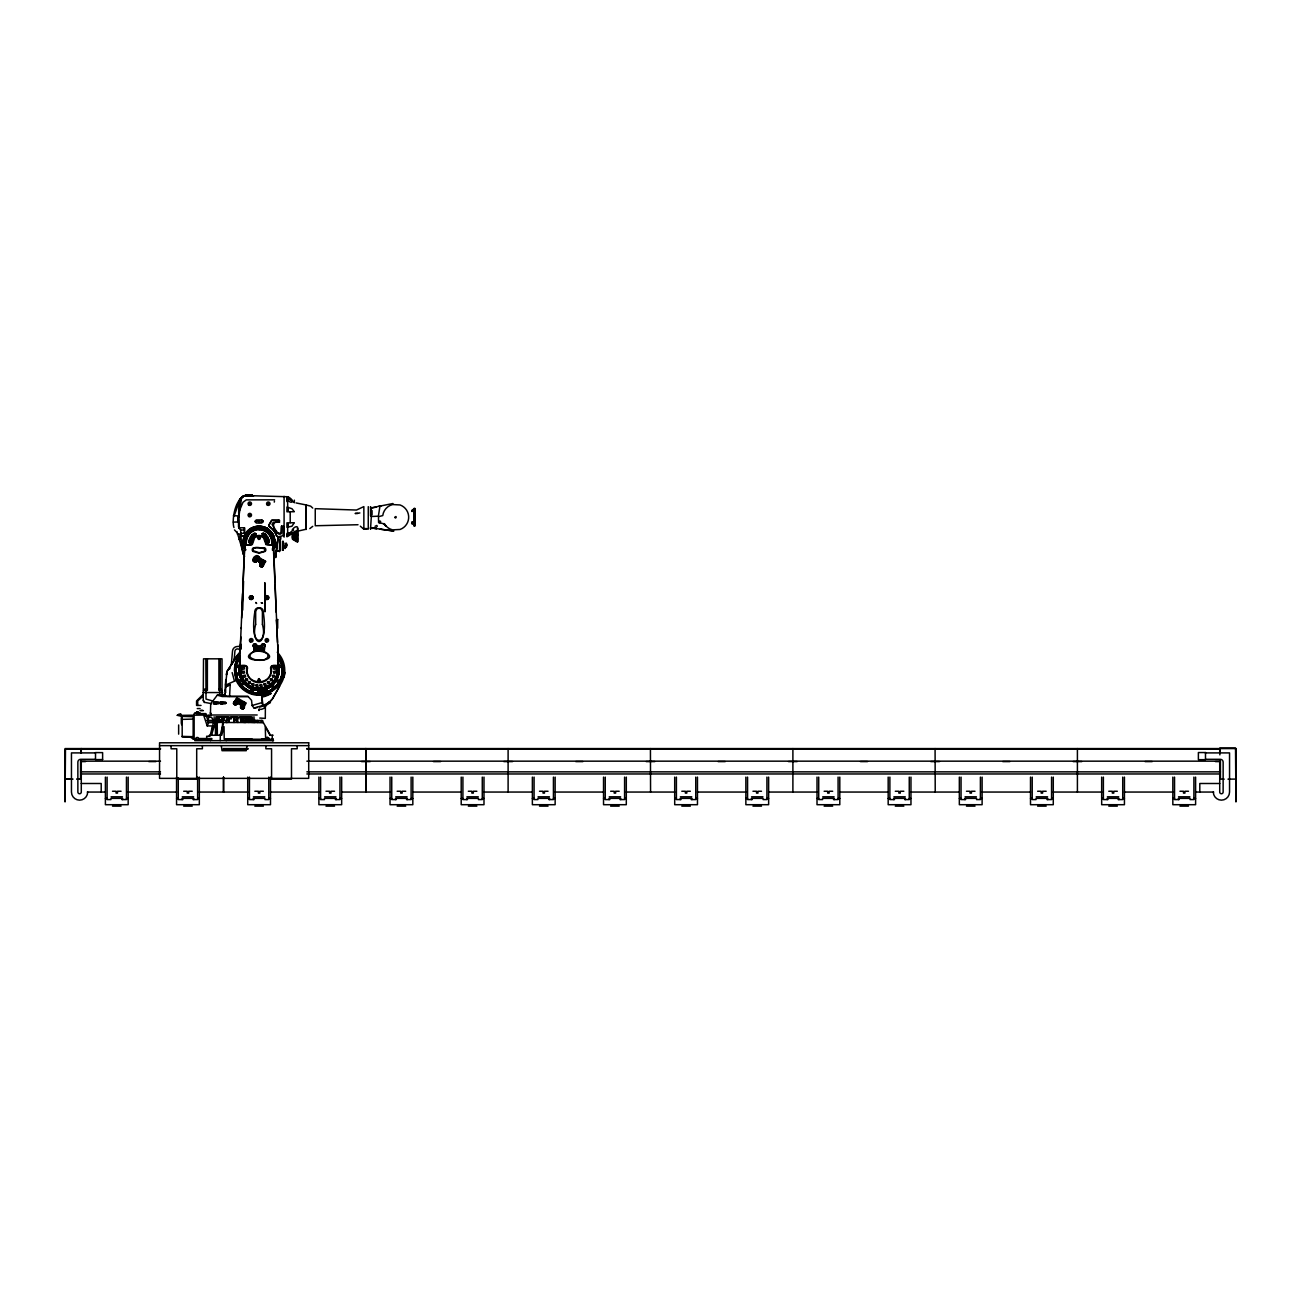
<?xml version="1.0" encoding="UTF-8"?>
<svg xmlns="http://www.w3.org/2000/svg" width="1301" height="1301" viewBox="0 0 1301 1301"><rect width="100%" height="100%" fill="white"/><g stroke="black" fill="none" stroke-linecap="round" stroke-linejoin="round"><path stroke-width="1.5" d="M253.581 495.99C235.383 488.981 231.302 520.676 233.969 527.49M244.49 527.783L244.474 533.394L244.49 527.783L238.847 527.783C239.937 516.708 233.725 490.965 252.378 495.518M255.061 720.445L255.061 722.494L247.857 722.153M255.663 624.366L255.679 611.584L256.687 609.242A3.366 3.366 0 0 1 261.387 609.242L262.412 611.584L262.412 624.366M262.412 624.382C268.185 645.507 249.89 645.54 255.663 624.382M278.349 533.312C272.934 530.613 270.575 519.961 279.471 522.205L279.455 520.335L271.828 520.416L269.405 524.531A1.708 1.708 0 0 0 269.892 526.791A18.783 18.783 0 0 1 276.658 535.605A1.708 1.708 0 0 0 278.723 536.663L283.569 535.589L283.39 526.124L281.536 526.124L281.097 532.971L278.365 533.312M222.601 694.832L217.283 695.157L210.697 703.874L210.42 715.013L257.191 714.981M238.799 517.213L241.644 497.193L245.694 495.356M178.221 715.404C175.96 714.672 178.627 715.989 182.189 715.892L182.189 737L193.15 737.391M411.799 523.555L412.921 523.766C411.116 523.685 411.295 523.409 412.921 521.945L411.897 521.815M223.398 718.201L223.398 720.055A2.277 1.496 86 0 1 223.056 721.453M242.718 610.104L243.547 581.157M274.625 544.534L274.641 545.965M220.243 740.659L220.276 735.26M267.03 528.287L273.275 534.727L275.08 542.127L274.381 547.005L275.405 547.575L275.292 542.484L275.422 547.623L276.902 547.282L278.072 537.053L276.479 535.914A18.523 18.523 0 0 0 269.551 526.872L268.982 526.222A1.708 1.708 0 0 1 269.047 524.596L271.665 520.156L279.455 520.335M236.896 531.54L244.409 556.356L241.677 547.314L240.604 530.027L238.847 527.783M207.835 722.331L208.371 720.445M244.588 549.217L242.832 542.81L242.067 548.843L241.352 542.777M371.192 527.816L393.845 531.036L381.844 529.458M371.192 527.718L376.981 528.385M234.017 722.494L234.115 718.201L234.034 722.153M245.466 720.445L245.401 722.494L241.514 722.153A2.277 0.992 -86.7 0 1 240.766 720.055L240.799 718.201A2.407 1.057 -86.7 0 0 241.596 720.429L262.656 720.445L262.786 722.494M411.799 510.626L412.043 511.569L411.897 510.171M242.132 542.81L242.084 548.778M283.309 535.394L283.39 526.124M241.677 618.008L242.571 593.695M241.287 628.464L241.319 627.537M242.88 586.035L244.832 541.623A14.23 14.23 0 0 1 267.746 530.873M239.433 669.381L240.051 655.297M240.148 648.841L240.913 636.97M246.231 544.615L246.361 541.574A12.701 12.701 0 0 1 257.923 529.474C265.469 529.068 273.438 536.158 272.137 544.891L273.291 544.891C274.056 536.825 268.656 528.531 260.216 527.783A14.23 14.23 0 0 0 257.923 527.751C249.467 528.499 244.003 536.776 244.783 544.891L250.199 544.615A2.13 2.13 0 0 0 252.329 542.533L252.345 541.932A6.684 6.684 0 0 1 259.045 535.427A6.684 6.684 0 0 1 265.729 541.932L265.746 542.533A2.13 2.13 0 0 0 267.876 544.615L272.137 544.891M241.661 707.516C244.621 708.801 241.71 704.15 241.27 708.086L240.896 707.045A2.7 2.7 0 0 0 241.238 705.353L241.238 705.109A2.7 2.504 30 0 0 240.766 704.101L240.409 703.695M272.218 739.244L272.267 735.26M275.161 546.322L275.145 544.111M272.738 740.659L272.803 739.244L261.403 739.244M394.821 517.213C397.293 514.936 395.927 519.441 394.886 517.554M195.443 739.944L195.492 739.147A1.773 1.773 0 0 1 197.264 737.456A1.773 1.773 0 0 1 199.053 739.147L199.086 739.944M200.11 739.244L194.142 739.244L194.142 713.615M257.435 707.516L254.037 708.037L252.101 705.5L251.548 700.312L248.084 696.49L227.545 696.377L223.252 695.124L225.008 693.872L225.74 679.61M225.74 684.472L225.593 690.88M229.578 696.442L230.196 684.602L226.244 686.603L230.196 684.602M245.938 544.891C245.32 537.589 250.264 530.027 257.923 529.474M265.469 739.944L265.518 739.147A1.773 1.773 0 0 1 267.29 737.456A1.773 1.773 0 0 1 269.063 739.147L269.112 739.944M375.062 526.271L376.835 525.474L377.29 526.303M273.015 740.659L273.161 738.805M279.048 672.454L277.65 662.534C281.618 672.015 277.211 683.936 267.86 688.31L275.487 681.822M209.363 736.252L209.428 735.26L221.707 735.26L224.048 726.674L224.211 739.244L265.518 739.244M209.477 717.079L211.526 717.209L212.632 719.307A2.212 2.179 67.3 0 0 216.828 718.591L216.73 720.055A2.277 2.26 67.3 0 1 216.047 721.551M248.068 530.938C252.41 530.45 247.076 535.166 247.857 531.15M222.178 729.698L222.796 720.445L228.927 720.429L229.48 718.201L229.009 722.153L226.293 722.494L226.228 720.445M272.446 537.72L273.6 536.581A15.254 15.254 0 0 0 273.259 535.736C270.494 534.093 271.324 539.46 273.454 537.15C274.251 534.223 269.063 529.914 268.722 530.857C275.113 533.686 276.267 544.257 272.462 550.047M227.301 720.055L227.431 718.201L226.537 720.445M213.201 720.445L213.055 722.494L215.381 722.494L215.494 735.26M251.581 720.055L251.646 719.177M249.06 540.5L248.93 542.127A10.099 10.099 0 0 1 254.297 533.199L256.021 533.735L255.5 535.459A7.546 7.546 0 0 0 251.5 542.127M211.835 732.609L213.218 722.51L207.835 722.527M226.244 740.659L226.358 739.244M244.474 536.581A15.092 15.092 0 0 1 244.816 535.736L246.653 536.045L244.507 536.256L246.214 537.557L244.474 536.565L247.694 531.426L244.637 535.979L243.466 541.655A15.433 15.433 0 0 0 243.466 542.582L245.613 550.047M234.196 659.428L234.912 651.216A2.488 2.488 0 0 1 237.189 648.939L237.66 648.906A2.212 2.212 0 0 1 239.482 652.582A26.394 26.394 0 0 0 238.327 653.964A185.669 185.669 0 0 0 234.196 659.428L234.294 659.152M294.221 511.716L286.936 511.797L286.936 507.081L291.977 508.724L294.107 511.472M259.647 648.174L260.102 647.426A2.7 2.7 0 0 0 261.745 645.02C263.794 647.296 265.729 639.311 264.298 651.118M178.644 724.982L178.644 734.138M225.691 703.451L225.805 702.442L220.406 702.117L220.422 703.76L225.691 703.451L220.422 703.76M259.224 521.002L259.045 522.498L258.98 521.327M276.511 551.039L279.536 550.941L276.511 551.039L278.072 537.053M275.926 550.047L275.714 557.609L276.902 547.282M208.388 719.307L208.876 715.322L209.152 716.184L204.664 716.184M267.502 703.369L268.852 702.247M219.088 703.451L213.819 703.874L219.088 703.451L219.202 702.442L213.787 701.987L219.202 702.442M254.492 529.279C247.792 526.807 267.486 524.628 269.73 530.775C256.573 522.108 268.478 535.004 264.575 527.555M265.697 561.284C259.501 571.789 263.615 564.26 260.119 564.797A2.683 2.683 0 0 0 260.59 563.138L260.623 562.894A2.7 2.504 35 0 0 257.289 560.568L255.516 561.934M273.6 547.672L272.446 548.827L273.259 548.518A15.254 15.254 0 0 0 273.6 547.656C271.551 544.794 275.015 548.404 272.657 549.981L274.462 539.931M243.612 539.931L243.612 544.306M274.462 544.306L274.771 542.127L271.502 532.76M239.514 499.633L239.254 504.512L237.53 504.593M252.183 720.689L252.166 720.461A2.407 2.277 -80.8 0 1 250.247 718.201L250.329 720.055A2.277 2.147 -80.9 0 0 250.882 721.453M378.477 515.505L379.843 506.918M243.271 707.028L241.726 707.598L242.393 706.248M253.077 689.449C241.677 684.31 258.997 693.01 262.542 690.05C274.446 687.936 282.089 674.699 277.959 663.331A20.1 20.1 0 0 1 259.045 690.311A20.1 20.1 0 0 1 240.148 663.331C237.774 670.487 239.156 678.764 244.555 684.196L239.595 675.495M268.754 539.98C265.485 543.704 267.453 535.638 268.608 540.565M233.985 516.383L238.522 503.698M256.85 526.694L258.574 526.547A16.832 16.832 0 0 1 259.501 526.547C260.883 531.442 255.11 524.921 261.225 526.694M270.462 531.849L268.722 532.857M244.068 535.996L240.945 535.996L244.279 535.882L242.832 542.81M253.207 560.406L255.272 559.934L254.931 562.032M251.386 542.436C247.157 545.737 251.565 538.077 250.898 543.509L248.946 542.468M232.716 662.648L227.106 671.283L225.496 685.172L234.456 681.155L232.163 672.601M237.367 700.491L236.619 700.068M238.799 702.198L239.042 703.239L239.27 702.312M244.393 704.54L243.986 703.662L244.425 704.378M220.194 735.26L223.544 722.494M210.209 735.26L212.274 727.161M265.371 549.803L264.607 551.169L259.045 552.73L252.914 550.583C251.744 543.249 270.917 551.526 263.274 548.03M246.572 532.76L243.368 542.127L245.239 543.037M247.613 531.849L248.198 530.857L249.776 531.28M245.043 548.68L245.043 546.68M252.329 528.71C257.484 526.856 250.914 527.767 248.345 530.775L253.5 527.555M257.874 527.604L258.46 526.596M260.249 529.296C260.086 525.962 261.273 530.092 259.045 529.995L257.858 527.783M263.436 528.71L264.591 527.555L265.746 528.71M255.403 560.341L254.671 560.162M266.331 535.768C261.225 537.346 268.185 534.418 265.16 534.613M250.93 597.126L251.711 597.907L250.784 597.387M251.63 597.875L250.719 597.338M261.989 565.203L261.322 565.171M271.291 536.565L272.446 535.41L273.6 536.565M274.706 542.127L273.324 543.249M250.784 640.076L251.711 640.612L250.963 639.897M266.445 597.387L267.356 597.907L266.575 597.126M258.427 648.061L257.972 647.426A2.7 2.7 0 0 1 256.33 645.02C256.037 643.312 253.76 647.199 255.338 645.735M266.445 640.076L267.144 640.824L266.624 639.897M226.358 673.934L227.106 671.283A184.661 184.661 0 0 1 238.88 654.387M211.461 735.26L215.381 722.494M243.515 541.541L245.092 541.118L243.368 542.127L245.417 549.981L245.06 546.664M253.988 650.614C253.061 647.361 261.55 643.507 262.021 648.37M255.224 650.077L254.606 649.492M258.427 648.174L257.696 647.394M263.518 649.459L262.656 649.915L263.518 649.687M254.606 649.134L255.484 649.573M292.481 534.744L297.181 534.207M297.457 533.134C290.887 530.239 290.237 543.054 297.457 539.752M297.457 534.207L292.774 534.744M274.235 502.121L274.495 501.259M259.062 709.435L259.045 710.557L259.062 709.24M269.014 540.5L268.478 543.558L266.575 542.436A7.546 7.546 0 0 0 262.574 535.459L262.526 533.231L265.437 534.288A10.31 10.31 0 0 1 265.843 534.662M240.116 663.331C236.88 672.275 240.88 682.765 248.963 687.66C251.369 691.254 270.836 689.432 258.053 690.327M255.907 557.283C256.72 561.333 260.233 563.3 264.022 563.203M257.679 556.909L256.834 556.812M256.817 557.283L257.273 556.633M260.135 559.121L259.273 558.617L260.314 558.747M259.858 561.512L260.72 561.073L260.607 562.032M261.094 559.609L261.517 560.406M260.964 561.544L259.924 561.414M263.355 561.788L264.233 562.13L263.404 561.69M263.875 562.227L263.095 562.52L264.379 561.804M258.883 556.633C255.305 562.878 268.25 558.064 264.119 563.17M265.583 561.804L256.606 555.527M256.85 557.3L257.614 556.942M259.127 560.568L258.249 559.95L258.866 560.812M265.306 561.365L263.957 563.3L262.086 562.26M253.175 560.552C252.052 555.023 260.997 554.307 258.33 558.405M273.812 548.469L274.381 547.005M238.799 512.269L243.011 502.284L246.279 499.877L274.609 499.828M254.28 647.41A1.821 1.821 0 0 1 253.532 644.629L254.476 645.735M240.522 644.206L240.75 648.63M266.721 704.8L266.9 703.597L269.86 702.198M213.234 725.925L207.217 725.925L208.615 722.722L205.672 713.615L195.963 713.615M236.88 663.575L239.709 657.509M241.888 683.643L241.986 684.684M281.195 676.845C275.91 698.409 242.734 698.491 236.815 677.431A23.369 23.369 0 0 1 240.132 656.468M243.141 546.404L243.238 543.834M218.389 721.437L218.942 718.201A2.407 2.163 83.2 0 1 217.153 720.429L216.925 720.445M261.631 696.685L262.021 697.076A25.353 25.353 0 0 0 271.21 693.417L261.729 696.669L262.591 705.549L269.031 702.882L272.592 698.653L281.569 682.667A25.613 25.613 0 0 0 277.259 652.208M279.601 686.245L272.576 698.637M234.57 703.288C236.05 704.052 236.066 701.288 234.245 704.036L233.448 703.581L236.831 697.84M237.481 698.295C238.701 701.32 242.246 703.386 245.499 702.914C244.621 706.28 240.23 705.337 237.189 703.207A1.773 1.773 0 0 1 234.408 704.54A1.773 1.773 0 0 1 234.603 701.45L237.254 697.856M242.506 707.955L242.945 709.061L246.149 703.06L237.172 697.986L235.985 700.019L237.676 701.483L237.254 703.109A1.87 1.854 56.3 0 1 237.205 703.581L236.164 704.768A1.87 1.854 20.9 0 1 234.587 704.735L233.513 703.06L234.587 701.353A1.886 1.886 0 0 1 236.164 701.32M238.116 699.743L236.798 700.621L237.693 699.06L236.749 699.271M235.481 703.906L236.213 704.345A2.7 2.7 0 0 1 237.514 703.207L237.709 703.077A2.7 2.504 30 0 1 238.831 702.979M243.824 704.67L245.141 703.808L243.921 703.093L243.401 703.987L244.767 704.459M243.775 703.337L244.718 703.125M239.351 653.85L240.295 652.777M294.042 523.067L291.961 526.238L286.936 527.279L286.936 522.839L294.01 522.742M257.923 527.751L257.826 529.296M242.945 551.787L242.945 553.234L243.84 551.787M243.238 546.68L243.222 543.981M255.76 602.607L256.622 603.469L255.955 602.477M241.092 705.695C238.132 709.809 246.816 709.793 243.84 705.695M256.411 648.288C256.33 644.174 265.485 647.313 263.875 650.842M256.541 649.248C251.369 649.882 266.136 651.59 261.582 649.264M226.179 674.747L227.024 673.967M274.609 542.582L272.56 542.696M240.116 498.917L242.864 496.527M272.185 699.288L267.421 703.922L264.087 705.37M228.976 669.202L229.838 668.47M239.986 499.064L243.45 495.827L252.41 495.112L245.32 495.762M273.438 546.062L273.356 541.509M297.896 528.206L297.896 541.769C292.709 542.322 292.335 533.101 297.896 535.15M286.936 535.053L291.684 531.67L286.936 536.256M245.417 534.256L251.174 528.499L259.045 526.401L268.396 529.67M255.533 527.49L256.882 527.49M263.306 521.473L261.745 523.051L256.33 523.051L254.768 521.473L256.33 519.912L261.745 519.912L263.306 521.473L261.745 519.912M276.495 671.105L277.422 670.926L276.495 671.105L276.69 665.754L278.609 665.754L278.756 669.365A19.743 19.743 0 0 1 278.333 674.406C274.82 694.571 243.254 694.571 239.758 674.406A19.743 19.743 0 0 1 239.303 669.365L244.799 544.908L250.686 545.103A2.082 2.049 -24.9 0 0 252.459 544.143L254.736 537.573L259.224 535.833L263.469 537.703L266.087 544.664L273.275 544.908L278.609 665.754M281.276 663.835L277.942 656.468L281.26 662.99A23.369 23.369 0 0 1 277.942 683.952C267.518 699.271 241.043 694.799 236.798 676.585M255.907 527.36L256.508 528.401L256.199 527.279M177.131 715.404L181.05 714.168L178.611 714.249M312.728 526.352L309.817 528.613M277.942 683.952C271.795 691.449 261.322 695.222 251.939 692.213M236.961 699.613L236.798 700.621M242.344 702.312L241.368 702.426L241.872 701.548M263.518 649.817L262.656 649.817M257.5 649.606L258.427 649.606M258.427 649.931L257.435 649.687M259.647 648.061L260.574 648.061M260.379 648.353L259.842 647.394M260.379 650.272L260.379 649.264M263.306 649.28L262.851 649.28M293.619 530.076C289.407 532.955 294.823 524.937 297.457 527.035L297.457 541.769M258.183 560.032L259.143 560.406L258.216 560.455M283.846 677.122L284.09 676.927A25.922 25.922 0 0 0 284.87 672.471L284.708 672.21M249.678 529.67L251.174 528.499M286.936 533.377L286.936 536.809L290.253 534.857M291.294 534.126C289.229 535.557 295.766 529.783 297.457 530.938M266.9 704.41L270.478 702.085M178.725 715.404L203.623 715.062L205.672 713.615M239.856 658.176L239.026 659.168L240.083 660.68M252.085 691.758L252.914 690.766L251.857 689.254L250.361 690.311L252.085 691.758L250.41 690.994M278.772 681.87L276.934 682.033L276.771 680.195L277.991 679.74L279.048 681.252M258.525 678.715L258.118 680.781L260.233 680.358L259.029 678.602L259.972 680.781L257.842 680.358M290.465 533.979L286.936 535.963M260.59 563.544L260.899 563.382A1.886 1.886 0 0 0 260.298 566.325L260.899 566.732M259.501 690.05C267.518 688.912 250.556 688.912 258.574 690.05M293.977 535.947L295.717 535.15M294.172 535.833L295.538 535.053L297.116 535.947L297.116 537.752L295.538 538.663L293.977 537.752M259.728 707.077L265.128 705.402M241.71 496.868L245.45 495.535L287.651 496.754L292.627 500.999L286.936 496.64L286.936 501.617M261.078 646.711L261.078 646.873A2.7 2.504 0 0 1 260.151 647.508L260.379 647.491M242.75 704.394L241.384 705.63M234.456 681.155L236.148 680.407A25.044 25.044 0 0 0 261.664 695.124L271.031 691.693A24.605 24.605 0 0 0 278.365 654.988M259.127 709.37C266.136 710.2 265.485 703.012 269.86 703.223M269.177 690.994L260.07 693.303M240.051 501.113L240.051 502.576M252.101 705.5L262.151 702.573M254.037 708.037L262.591 705.549M254.622 651.199C230.358 663.25 287.749 663.217 263.42 651.199M266.672 536.549C264.022 540.257 269.079 537.28 267.339 536.76M245.092 543.119L243.515 542.696M253.988 644.304L253.776 651.118L264.087 651.167M357.775 513.505L355.124 513.472L359.873 512.952M254.785 548.03L253.093 548.762L253.126 550.86M260.379 649.41L259.842 650.272L260.574 649.443M378.461 506.398L392.983 503.52M278.186 537.476L280.837 537.313L280.788 539.134L279.536 539.134L279.536 551.673M297.457 531.215L306.093 529.247L306.093 504.951L296.043 502.934M371.24 508.073L378.103 506.447M378.965 506.284L381.128 505.894M257.338 555.608C252.979 557.479 259.696 558.471 256.736 560.438A1.789 1.789 0 0 1 253.988 561.821A1.789 1.789 0 0 1 254.183 558.747A1.789 1.789 0 0 1 256.752 560.455L260.785 563.333M220.145 720.445L220.324 720.429A2.407 1.594 -86 0 0 221.788 718.201L221.625 720.055A2.277 1.496 -86 0 1 221.17 721.453M223.382 722.51L263.274 722.51L270.527 735.26M371.224 507.78L376.347 507.195M243.824 547.428L242.262 547.526M215.771 720.445L216.096 720.429A2.407 2.163 -83.2 0 0 217.999 718.201L217.852 720.055A2.277 2.033 -83.2 0 1 217.283 721.453M256.411 649.166L261.826 649.215M240.815 646.207L236.977 646.532A4.911 4.911 0 0 0 232.521 651.004L231.367 664.193A184.856 184.856 0 0 1 238.668 654.224M277.552 660.68L279.048 659.623L277.991 658.111M242.214 683.415L243.206 684.245M242.718 684.814C239.108 683.448 245.743 682.944 242.311 685.025M194.142 739.098L193.15 739.082L193.15 716.688L182.189 716.396M210.42 715.013L211.266 714.965A4.488 4.488 0 0 0 210.372 712.606M238.896 539.395L240.181 539.33L239.774 534.044L237.205 533.914M217.365 735.26L217.202 722.397L222.195 722.153A2.277 1.496 86 0 0 222.666 721.909M233.334 522.108L237.92 521.961L237.904 515.879L233.367 515.733M182.189 719.388L193.15 719.095M217.202 722.397L222.829 722.348M295.831 535.687L294.368 536.565L294.709 537.736M248.084 696.49L222.146 696.523L217.283 695.157M208.323 722.364L212.925 722.266M217.478 717.111L217.202 717.111M412.921 522.205L412.027 522.693L412.921 523.506M223.17 717.111L224.13 717.095M370.541 506.886L371.289 510.138M371.435 515.814L370.541 515.814L370.541 506.772M371.452 516.497L377.632 516.221M279.471 522.205L273.259 522.351L272.007 524.336L277.731 533.361A2.846 2.846 0 0 0 280.138 534.174A1.708 1.708 0 0 0 281.504 533.052L281.536 526.124M360.312 526.173L363.109 528.596M281.601 528.271L283.309 528.271M366.996 529.182L363.223 528.596L366.996 528.596M370.541 528.938L371.419 514.952M240.604 530.027L244.36 530.027M240.945 535.996L240.734 533.312L245.58 533.426C250.361 525.848 260.916 524.075 268.266 528.987M297.181 541.021L296.433 539.378M275.096 542.582L277.406 542.484M277.682 619.666L276.56 619.65L276.918 627.521M253.988 651.004L264.087 651.004M276.495 665.949L271.909 666.356L271.486 670.21A12.457 12.457 0 0 1 259.045 682.667A12.457 12.457 0 0 1 246.588 670.21C248.41 664.762 242.669 665.901 239.465 665.754C242.978 665.169 249.288 664.258 247.092 670.21C246.653 685.611 271.421 685.611 270.982 670.21C268.819 664.274 274.983 665.201 278.544 665.705M277.422 670.926A18.393 18.393 0 0 1 276.95 674.406C273.308 692.636 244.767 692.636 241.124 674.406A18.393 18.393 0 0 1 240.669 670.926L241.579 671.105L241.579 665.949M240.652 670.926L241.579 671.105M204.533 689.058L206.436 689.058M219.137 689.058L221.024 689.058M256.102 688.977L261.973 688.977M203.525 690.424L207.379 690.424L207.379 658.826M222.032 690.424L218.91 690.424L218.91 658.826M203.037 692.555L222.601 692.555M225.284 695.157L223.3 695.157A1.708 1.708 0 0 0 224.488 694.701M268.835 702.264L269.909 702.264M225.805 702.442L220.406 702.117M201.037 705.435L196.565 705.435L196.565 700.946L203.151 694.376L203.216 695.954L197.719 700.897L197.703 705.435M197.264 708.573L200.11 708.573M200.826 710.346L202.533 710.346M199.947 710.639L203.411 710.639M196.565 711.907L198.272 711.907M196.207 712.476L198.614 712.476M194.597 712.915L200.191 712.915M198.061 712.997L199.037 712.997M204.664 715.322L208.924 715.322L209.591 717.079M213.852 717.111L254.411 717.111M216.73 717.388L228.748 717.388M230.553 717.388L237.709 717.388M239.514 717.388L251.532 717.388M217.478 717.957L218.292 717.957M213.852 718.819L216.161 718.819M216.763 718.819L219.072 718.819M222.146 718.819L224.455 718.819M229.171 718.819L231.48 718.819M236.782 718.819L239.091 718.819M243.807 718.819L246.117 718.819M249.19 718.819L251.5 718.819M252.101 718.819L254.411 718.819M206.778 720.445L222.129 720.429A2.407 1.594 86 0 0 223.3 718.998M234.131 720.445L237.741 720.445L237.855 722.494M269.714 735.26L273.096 735.26M210.03 736.252L206.648 736.252L206.729 739.244M199.866 738.529L211.803 738.529M225.187 739.163L252.199 739.163M199.85 739.244L211.852 739.244M194.711 740.659L273.552 740.659M159.551 745.636L308.711 745.636M160.495 748.579L65.05 748.579L65.05 801.953L65.473 749.148L160.495 749.148M247.971 748.579L223.593 748.579L223.593 749.474M306.873 748.579L1235.527 748.579M223.593 749.148L247.971 749.148M306.873 749.148L1219.72 749.148M95.51 752.905L71.457 752.905L71.457 792.049A8.115 8.115 0 0 0 79.572 800.148A8.115 8.115 0 0 0 87.687 792.049M1205.49 752.905L1229.543 752.905L1229.543 792.049A8.115 8.115 0 0 1 1221.428 800.148A8.115 8.115 0 0 1 1213.313 792.049M95.51 759.312L80.711 759.312A2.846 2.846 0 0 0 77.865 762.158L77.865 792.049A1.708 1.708 0 0 0 79.572 793.756A1.708 1.708 0 0 0 81.28 792.049L81.28 760.841M1205.49 759.312L1220.289 759.312A2.846 2.846 0 0 1 1223.135 762.158L1223.135 792.049A1.708 1.708 0 0 1 1221.428 793.756A1.708 1.708 0 0 1 1219.72 792.049L1219.72 760.841M160.495 761.166L80.564 761.166L80.564 779.088M306.873 761.166L1220.436 761.166L1220.436 779.153M81.28 761.589L85.541 761.589M148.802 761.589L155.925 761.589M361.515 761.589L370.2 761.589M433.461 761.589L440.567 761.589M503.829 761.589L512.513 761.589M575.774 761.589L582.897 761.589M646.158 761.589L654.842 761.589M718.103 761.589L725.226 761.589M788.487 761.589L797.171 761.589M860.433 761.589L867.539 761.589M930.8 761.589L939.485 761.589M1002.746 761.589L1009.869 761.589M1073.13 761.589L1081.814 761.589M1145.075 761.589L1152.198 761.589M1215.459 761.589L1219.72 761.589M80.564 771.851L160.495 771.851M306.873 771.851L1220.436 771.851M81.28 773.965L160.495 773.965M306.873 773.965L1219.72 773.965M65.473 779.023L71.344 779.023M77.214 779.023L81.134 779.023M65.473 779.088L73.019 779.088M76.792 779.088L81.134 779.088L81.134 760.841M1224.208 779.153L1219.866 779.088L1219.866 760.743M1227.981 779.153L1235.527 779.088M81.28 783.495L101.202 783.495L101.202 792.049M1219.72 783.495L1199.798 783.495L1199.798 792.049M112.52 791.252L116.065 791.252L116.065 793.106L117.513 793.106L117.513 791.252L121.058 791.252M183.685 791.252L187.214 791.252L187.214 793.106L188.678 793.106L188.678 791.252L192.223 791.252M254.833 791.252L258.379 791.252L258.379 793.106L259.842 793.106L259.842 791.252L263.371 791.252M325.998 791.252L329.543 791.252L329.543 793.106L330.991 793.106L330.991 791.252L334.536 791.252M397.163 791.252L400.708 791.252L400.708 793.106L402.155 793.106L402.155 791.252L405.701 791.252M468.327 791.252L471.873 791.252L471.873 793.106L473.32 793.106L473.32 791.252L476.865 791.252M539.492 791.252L543.037 791.252L543.037 793.106L544.485 793.106L544.485 791.252L548.03 791.252M610.657 791.252L614.186 791.252L614.186 793.106L615.649 793.106L615.649 791.252L619.195 791.252M681.805 791.252L685.351 791.252L685.351 793.106L686.814 793.106L686.814 791.252L690.343 791.252M752.97 791.252L756.515 791.252L756.515 793.106L757.963 793.106L757.963 791.252L761.508 791.252M824.135 791.252L827.68 791.252L827.68 793.106L829.127 793.106L829.127 791.252L832.673 791.252M895.299 791.252L898.845 791.252L898.845 793.106L900.292 793.106L900.292 791.252L903.837 791.252M966.464 791.252L970.009 791.252L970.009 793.106L971.457 793.106L971.457 791.252L975.002 791.252M1037.629 791.252L1041.158 791.252L1041.158 793.106L1042.621 793.106L1042.621 791.252L1046.167 791.252M1108.777 791.252L1112.322 791.252L1112.322 793.106L1113.786 793.106L1113.786 791.252L1117.315 791.252M1179.942 791.252L1183.487 791.252L1183.487 793.106L1184.935 793.106L1184.935 791.252L1188.48 791.252M87.313 792.049L105.397 792.049M128.165 792.049L176.562 792.049M199.329 792.049L247.727 792.049M270.494 792.049L318.891 792.049M341.659 792.049L390.04 792.049M412.824 792.049L461.205 792.049M483.988 792.049L532.369 792.049M555.137 792.049L603.534 792.049M626.301 792.049L674.699 792.049M697.466 792.049L745.863 792.049M768.631 792.049L817.012 792.049M839.795 792.049L888.176 792.049M910.96 792.049L959.341 792.049M982.109 792.049L1030.506 792.049M1053.273 792.049L1101.671 792.049M1124.438 792.049L1172.835 792.049M1195.603 792.049L1213.687 792.049M111.089 796.814L122.473 796.814M182.254 796.814L193.638 796.814M253.419 796.814L264.802 796.814M324.583 796.814L335.967 796.814M395.748 796.814L407.132 796.814M466.896 796.814L478.28 796.814M538.061 796.814L549.445 796.814M609.226 796.814L620.61 796.814M680.39 796.814L691.774 796.814M751.555 796.814L762.939 796.814M822.72 796.814L834.104 796.814M893.868 796.814L905.252 796.814M965.033 796.814L976.417 796.814M1036.198 796.814L1047.581 796.814M1107.362 796.814L1118.746 796.814M1178.527 796.814L1189.911 796.814M105.397 798.44L107.105 798.44M126.457 798.44L128.165 798.44M176.562 798.44L178.27 798.44M197.622 798.44L199.329 798.44M247.727 798.44L249.434 798.44M268.787 798.44L270.494 798.44M318.891 798.44L320.599 798.44M339.951 798.44L341.659 798.44M390.04 798.44L391.747 798.44M411.116 798.44L412.824 798.44M461.205 798.44L462.912 798.44M482.281 798.44L483.988 798.44M532.369 798.44L534.077 798.44M553.429 798.44L555.137 798.44M603.534 798.44L605.241 798.44M624.594 798.44L626.301 798.44M674.699 798.44L676.406 798.44M695.759 798.44L697.466 798.44M745.863 798.44L747.571 798.44M766.923 798.44L768.631 798.44M817.012 798.44L818.719 798.44M838.088 798.44L839.795 798.44M888.176 798.44L889.884 798.44M909.253 798.44L910.96 798.44M959.341 798.44L961.049 798.44M980.401 798.44L982.109 798.44M1030.506 798.44L1032.213 798.44M1051.566 798.44L1053.273 798.44M1101.671 798.44L1103.378 798.44M1122.73 798.44L1124.438 798.44M1172.835 798.44L1174.543 798.44M1193.895 798.44L1195.603 798.44M121.839 799.578L126.457 799.578L126.457 777.104M182.888 799.578L178.27 799.578L178.27 777.982M193.003 799.578L197.622 799.578L197.622 777.104M254.053 799.578L249.434 799.578L249.434 777.104M335.333 799.578L339.951 799.578L339.951 777.104M396.382 799.578L391.747 799.578L391.747 777.104M406.481 799.578L411.116 799.578L411.116 777.104M467.547 799.578L462.912 799.578L462.912 777.104M548.811 799.578L553.429 799.578L553.429 777.104M609.86 799.578L605.241 799.578L605.241 777.104M619.975 799.578L624.594 799.578L624.594 777.104M681.025 799.578L676.406 799.578L676.406 777.104M691.14 799.578L695.759 799.578L695.759 777.104M752.189 799.578L747.571 799.578L747.571 777.104M833.453 799.578L838.088 799.578L838.088 777.104M894.519 799.578L889.884 799.578L889.884 777.104M904.618 799.578L909.253 799.578L909.253 777.104M965.667 799.578L961.049 799.578L961.049 777.104M1046.947 799.578L1051.566 799.578L1051.566 777.104M1107.997 799.578L1103.378 799.578L1103.378 777.104M1118.112 799.578L1122.73 799.578L1122.73 777.104M1179.161 799.578L1174.543 799.578L1174.543 777.104M112.52 806.132L121.058 806.132M183.685 806.132L192.223 806.132M254.833 806.132L263.371 806.132M325.998 806.132L334.536 806.132M397.163 806.132L405.701 806.132M468.327 806.132L476.865 806.132M539.492 806.132L548.03 806.132M610.657 806.132L619.195 806.132M681.805 806.132L690.343 806.132M752.97 806.132L761.508 806.132M824.135 806.132L832.673 806.132M895.299 806.132L903.837 806.132M966.464 806.132L975.002 806.132M1037.629 806.132L1046.167 806.132M1108.777 806.132L1117.315 806.132M1179.942 806.132L1188.48 806.132M244.133 717.095L245.092 717.111M253.272 720.445L252.931 720.429A2.407 2.277 80.9 0 1 250.947 718.201L251.093 720.055M249.792 720.445L249.516 720.429A2.407 1.805 85.5 0 1 247.889 718.201L248.052 720.055A2.277 1.691 85.5 0 0 248.54 721.453M182.189 736.382L193.15 736.675M248.117 720.445L247.922 720.429A2.407 1.805 -85.5 0 1 246.458 718.201L246.491 720.055A2.277 1.691 -85.5 0 0 246.881 721.453M236.506 699.694L237.741 700.41M256.069 722.299L261.534 722.494L261.485 720.445M243.872 720.445L243.742 720.429A2.407 1.057 86.7 0 1 242.734 718.201L242.88 720.055A2.277 0.992 86.7 0 0 243.206 721.453M286.936 497.193L291.7 500.755M277.877 539.931L279.536 540.013M262.038 722.445L263.274 722.51M374.623 528.271L376.591 528.369M286.936 500.283L287.651 500.332C293.847 505.504 293.457 498.885 287.651 496.706M237.514 703.207L237.628 703.207A2.7 2.504 30 0 1 239.823 703.483M245.352 495.339L253.24 495.974M255.484 558.519L254.866 558.454A1.903 1.886 0 0 0 253.337 561.3L255.468 562.162A1.903 1.886 0 0 0 256.866 560.341M258.183 693.303C248.605 692.929 240.262 686.229 236.815 677.431M380.282 529.214L381.811 529.409M373.777 528.401L376.461 528.759M264.379 547.77L253.695 547.77A2.082 2.082 0 0 0 252.394 548.924L252.248 550.079A2.082 2.082 0 0 0 253.207 551.51L259.045 553.169L264.867 551.51A2.082 2.082 0 0 0 265.827 550.079L265.68 548.908A2.082 2.082 0 0 0 264.363 547.754M358.019 524.726L315.249 525.75L315.249 508.675L356.458 510.041L363.857 506.609L363.857 529.247M212.909 701.011L206.013 699.076L205.851 658.826M211.77 703.695L204.615 702.345L203.395 700.426M297.035 539.622L292.546 539.411L292.481 533.67L297.116 533.247L297.181 531.361M296.108 535.866L294.563 537.427M284.09 676.927L283.504 677.008A25.483 25.483 0 0 0 283.992 675.365M240.864 703.304L240.62 704.231A2.7 2.504 30 0 1 241.157 705.256L241.238 705.353M244.133 702.003L242.75 703.256M248.182 690.62L250.182 691.563M256.882 646.662L256.996 646.873A2.7 2.504 0 0 0 257.923 647.508M263.778 560.064L262.233 561.268M222.032 692.555L222.032 658.826L203.525 658.826L203.216 700.588L204.485 702.556M245.287 548.778L244.816 548.518A15.092 15.092 0 0 1 244.474 547.656M240.051 499.649L241.27 500.365M190.727 737.309L193.15 738.805M244.49 556.486L241.596 547.412M267.014 531.556L265.648 530.662A13.449 13.449 0 0 1 269.73 533.963M236.603 532.207L234.473 529.914M259.501 526.547L260.2 527.604M238.506 700.914L238.896 699.109M237.628 701.304L237.189 703.077A1.773 1.773 0 0 0 234.603 701.45M291.408 500.235L293.684 502.349M378.607 522.547L384.543 523.978A13.01 13.01 0 0 0 392.577 529.865L400.025 529.474A13.01 13.01 0 0 0 400.025 504.951L392.626 504.56A13.01 13.01 0 0 0 382.754 515.57L378.461 516.708L378.591 522.514M287.651 497.649L290.318 499.942M240.734 533.312L241.043 535.882M241.449 702.296L242.328 701.808M239.595 701.223L240.49 700.751M236.538 720.445L236.278 718.201L236.489 721.453M312.728 508.073L310.695 506.17L306.223 504.983L306.223 529.458M266.9 528.499L272.657 534.256M274.56 541.541L272.56 541.541L274.674 541.801M250.817 538.712C253.467 532.483 248.41 545.217 251.06 538.988M242.799 543.981L242.832 546.534L242.636 544.534M237.693 699.06L237.985 699.987M260.542 563.024L260.59 563.138A2.7 2.504 35 0 0 257.191 560.698L257.191 560.698A2.683 2.683 0 0 0 255.712 561.707M270.006 735.26L265.274 726.674L265.615 738.659L266.819 737.521A1.838 1.805 -73.2 0 1 268.705 738.155L269.063 739.147M278.658 657.948L281.26 662.99M239.254 528.304L238.864 527.003M212.632 719.307L212.681 719.404A2.212 2.179 67.3 0 0 216.828 718.591M264.445 644.499L264.51 644.662A1.821 1.805 0 0 1 263.794 647.41M210.469 713.273L211.12 714.981M203.623 715.062L207.217 725.925M244.051 555.885L243.612 554.616L244.068 556.356M242.864 552.502L243.563 554.714L242.409 551.022M292.774 538.142L297.457 538.679M292.481 538.142L297.116 538.565L297.181 541.525M236.148 680.407L234.44 670.21A24.605 24.605 0 0 1 239.368 655.428M277.747 644.613L278.642 669.381M243.824 552.47L243.97 553.364L243.336 552.144M261.664 695.124L261.81 696.653M262.021 697.076L262.932 705.776M259.745 718.038L265.306 718.412L265.371 706.589M257.452 720.445L257.614 722.494M248.702 720.445L248.849 722.494M252.085 719.177L252.248 721.502M210.355 739.244L210.453 740.659M275.064 582.783L273.552 546.078A15.043 15.043 0 0 1 272.543 548.762M275.145 584.767L276.186 612.218M277.487 642.418L276.479 619.943M271.844 544.615L271.714 541.574A12.701 12.701 0 0 0 260.167 529.474M215.901 720.445L216.047 735.26M238.457 517.213L238.522 527.003M1235.95 748.579L1235.95 801.953L1235.527 748.01L1219.866 748.01L1219.866 754.873M1219.72 748.579L1219.72 753.344M1195.603 777.104L1195.603 804.701L1172.835 804.701L1172.835 777.104M1193.895 777.104L1193.895 799.578L1190.057 799.578L1190.057 798.375L1178.381 798.375L1178.381 799.578M1124.438 777.104L1124.438 804.701L1101.671 804.701L1101.671 777.104M1118.893 799.578L1118.893 798.375L1107.216 798.375L1107.216 799.578M1077.407 748.579L1077.407 792.049M1053.273 777.104L1053.273 804.701L1030.506 804.701L1030.506 777.104M1047.728 799.578L1047.728 798.375L1036.051 798.375L1036.051 799.578L1032.213 799.578L1032.213 777.104M982.109 777.104L982.109 804.701L959.341 804.701L959.341 777.104M980.401 777.104L980.401 799.578L976.563 799.578L976.563 798.375L964.887 798.375L964.887 799.578M935.077 748.579L935.224 792.049M910.96 777.104L910.96 804.701L888.176 804.701L888.176 777.104M905.398 799.578L905.398 798.375L893.738 798.375L893.738 799.578M839.795 777.104L839.795 804.701L817.012 804.701L817.012 777.104M834.234 799.578L834.234 798.375L822.574 798.375L822.574 799.578L818.719 799.578L818.719 777.104M792.894 748.579L792.894 792.049M768.631 777.104L768.631 804.701L745.863 804.701L745.863 777.104M766.923 777.104L766.923 799.578L763.085 799.578L763.085 798.375L751.409 798.375L751.409 799.578M697.466 777.104L697.466 804.701L674.699 804.701L674.699 777.104M691.921 799.578L691.921 798.375L680.244 798.375L680.244 799.578M650.435 748.579L650.565 792.049M626.301 777.104L626.301 804.701L603.534 804.701L603.534 777.104M620.756 799.578L620.756 798.375L609.079 798.375L609.079 799.578M555.137 777.104L555.137 804.701L532.369 804.701L532.369 777.104M549.591 799.578L549.591 798.375L537.915 798.375L537.915 799.578L534.077 799.578L534.077 777.104M508.106 748.579L508.106 792.049M483.988 777.104L483.988 804.701L461.205 804.701L461.205 777.104M482.281 777.104L482.281 799.578L478.426 799.578L478.426 798.375L466.766 798.375L466.766 799.578M414.889 508.512L414.889 525.913M414.743 508.366L414.743 526.059M414.108 508.366L414.108 526.059M413.816 508.821L413.816 525.604M412.742 509.52L412.742 510.659M412.824 777.104L412.824 804.701L390.04 804.701L390.04 777.104M407.262 799.578L407.262 798.375L395.602 798.375L395.602 799.578M372.053 510.577L372.053 514.594M372.053 527.604L372.053 528.548M370.541 527.328L370.541 529.084M368.264 506.658L368.264 529.182M365.923 748.579L365.923 792.049M365.776 748.579L365.776 792.049M341.659 777.104L341.659 804.701L318.891 804.701L318.891 777.104M336.113 799.578L336.113 798.375L324.437 798.375L324.437 799.578L320.599 799.578L320.599 777.104M297.181 745.636L297.181 748.774L291.489 748.774L291.489 779.088L271.567 779.088L271.567 748.774L265.876 748.774L265.876 745.636M295.62 532.255L295.62 533.117M295.62 539.769L295.62 540.631M294.335 500.137L294.335 502.788M290.204 511.976L290.204 522.66M288.302 497.763L288.302 501.08M288.302 508.87L288.302 510.756M288.302 523.945L288.302 525.848M288.302 532.922L288.302 534.809M287.651 500.332L287.651 507.065M287.651 527.312L287.651 535.004M287.212 498.137L287.212 500.056M286.968 544.534L286.968 545.688M286.48 543.102L286.48 547.103M285.635 546.566L285.635 547.428M285.374 545.607L285.374 548.388M285.033 543.07L285.033 548.583M284.09 496.348L284.09 537.134M283.13 541.265L283.13 550.372M282.707 541.33L282.707 550.323M280.577 550.469L280.431 540.858M278.235 520.416L278.235 522.124M277.682 619.487L277.682 628.22M276.69 622.74L276.69 624.464M276.69 665.754L276.69 670.926M270.494 777.104L270.494 804.701L247.727 804.701L247.727 777.104M268.787 777.104L268.787 799.578L264.949 799.578L264.949 798.375L253.272 798.375L253.272 799.578M255.76 720.445L255.76 721.6M254.346 720.055L254.346 721.502M252.199 720.055L252.199 721.014M246.946 745.717L246.231 750.693L222.032 750.693L221.316 745.717M241.384 665.754L241.384 670.926M240.961 644.206L240.961 649.248M223.593 777.104L223.593 792.049M223.463 748.579L223.463 749.474M223.463 777.104L223.463 792.049M222.243 692.555L222.243 695.076M220.292 658.826L220.292 690.424M219.658 690.424L219.69 695.157M202.387 745.636L202.387 748.774L196.695 748.774L196.695 779.088L176.773 779.088L176.773 748.774L171.082 748.774L171.082 745.636M199.329 777.104L199.329 804.701L176.562 804.701L176.562 777.104M193.784 799.578L193.784 798.375L182.107 798.375L182.107 799.578M181.571 718.315L181.571 724.722M181.473 716.428L181.473 723.486M128.165 777.104L128.165 804.701L105.397 804.701L105.397 777.104M122.619 799.578L122.619 798.375L110.943 798.375L110.943 799.578L107.105 799.578L107.105 777.104M81.28 748.579L81.28 753.344M81.134 748.579L81.134 753.295M245.547 549.916A15.579 15.579 0 0 1 259.045 526.531A15.579 15.579 0 0 1 272.527 549.916M244.913 549.607A15.986 15.986 0 0 1 259.029 526.141A15.986 15.986 0 0 1 273.161 549.607M247.922 534.565A13.449 13.449 0 0 1 250.654 531.605M293.831 536.858A1.708 1.708 0 0 1 295.555 535.134M263.371 564.26A1.886 1.886 0 0 1 260.916 566.732M262.412 647.41A1.821 1.805 0 0 1 261.664 644.629A1.821 1.805 0 0 1 264.542 644.629M253.532 644.629A1.821 1.821 0 0 1 256.427 644.629A1.821 1.821 0 0 1 255.679 647.41M277.942 665.136A19.564 19.564 0 0 1 259.533 689.774A19.564 19.564 0 0 1 239.904 666.079M259.501 689.953A19.743 19.743 0 0 1 258.574 689.953M268.9 531.881A14.23 14.23 0 0 1 273.259 541.623M277.227 671.105A18.214 18.214 0 0 1 259.045 688.424A18.214 18.214 0 0 1 240.848 671.105M263.778 533.199A10.099 10.099 0 0 1 269.144 542.468M278.723 655.915A24.329 24.329 0 0 1 275.324 688.294A24.329 24.329 0 0 1 242.75 688.294A24.329 24.329 0 0 1 239.351 655.915M277.975 656.956A23.109 23.109 0 0 1 275.096 686.847A23.109 23.109 0 0 1 245.125 688.668A23.109 23.109 0 0 1 238.636 659.363M225.837 692.278A4.293 4.293 0 0 1 225.268 689.92M225.008 693.547A1.708 1.708 0 0 1 224.862 694.149M284.415 672.438A25.483 25.483 0 0 1 284.252 673.902M229.122 669.381A1.675 1.675 0 0 1 229.74 668.763M254.833 611.844C248.572 651.394 269.518 651.362 263.241 611.844C263.583 606.299 254.492 606.299 254.833 611.844M268.152 654.826C268.526 662.534 252.703 661.119 249.922 656.663C249.548 648.971 265.371 650.386 268.152 654.826M264.997 597.631L264.965 611.844L264.835 582.702L265.534 598.964A1.886 1.886 0 0 0 268.201 598.964A1.87 1.87 -50.3 0 0 268.608 596.915A1.886 1.886 -38.3 0 0 266.152 595.891L264.997 597.631M275.357 544.534L275.422 546.68L275.357 544.534M411.799 517.099L411.799 517.099M260.314 538.207C257.614 542.468 257.5 533.93 260.314 538.207C257.5 542.484 257.614 533.947 260.314 538.207M261.322 602.802L262.444 603.274L261.322 602.802M240.49 701.141L239.514 701.369L240.49 701.141M249.369 503.454L250.199 503.942L249.369 503.454M249.369 514.838L250.199 515.326L249.369 514.838M251.906 535.199C252.15 539.785 256.004 533.101 251.906 535.199M253.89 533.752C254.134 538.354 258.005 531.67 253.89 533.752M267.876 503.454L268.705 503.942L267.876 503.454M262.168 533.752C262.412 538.354 266.282 531.67 262.168 533.752M266.851 541.85C267.095 546.453 270.95 539.752 266.851 541.85M242.393 667.511L242.864 669.299L244.637 668.812L244.165 667.039L242.393 667.511M242.393 671.609L242.864 673.381L244.637 672.91L244.165 671.121L242.393 671.609M243.45 675.544L243.921 677.333L245.694 676.862L245.222 675.073L243.45 675.544M266.38 597.338L267.29 597.875L266.38 597.338M245.482 679.089L245.97 680.878L247.743 680.39L247.271 678.618L245.482 679.089M248.377 681.984L248.849 683.757L250.638 683.285L250.166 681.513L248.377 681.984M251.922 684.017L252.394 685.806L254.167 685.334L253.695 683.545L251.922 684.017M294.872 536.467L296.221 537.248L294.872 536.467M255.874 685.09L256.346 686.863L258.118 686.391L257.647 684.602L255.874 685.09M259.956 685.09L260.428 686.863L262.217 686.391L261.729 684.602L259.956 685.09M263.908 684.017L264.379 685.806L266.152 685.334L265.68 683.545L263.908 684.017M267.437 681.984L267.925 683.757L269.697 683.285L269.226 681.513L267.437 681.984M270.332 679.089L270.803 680.878L272.592 680.39L272.104 678.618L270.332 679.089M273.438 667.511L273.909 669.299L275.682 668.812L275.21 667.039L273.438 667.511M272.381 675.544L272.852 677.333L274.625 676.862L274.153 675.073L272.381 675.544M273.438 671.609L273.909 673.381L275.682 672.91L275.21 671.121L273.438 671.609M379.16 521.441C379.355 525.116 382.429 519.782 379.16 521.441M236.733 665.624L236.896 667.446L238.734 667.299L238.571 665.462L236.733 665.624M236.733 673.137L236.896 674.959L238.734 674.812L238.571 672.975L236.733 673.137M239.303 680.195L239.465 682.033L241.303 681.87L241.14 680.033L239.303 680.195M258.037 691.01L258.2 692.848L260.037 692.685L259.875 690.847L258.037 691.01M262.135 690.961C261.729 694.327 265.388 689.985 262.135 690.961M267.713 690.766L266.217 691.823L265.16 690.311L266.656 689.254L267.713 690.766M279.341 665.624L279.504 667.446L281.341 667.299L281.179 665.462L279.341 665.624M271.942 685.952L272.104 687.774L273.942 687.627L273.779 685.79L271.942 685.952M222.52 703.532L221.593 703.565L222.52 703.532M215.202 702.329L215.332 702.329M216.112 703.548L215.137 703.548L216.112 703.548M221.593 702.329L222.52 702.361L221.593 702.329M102.616 759.573L95.51 759.621L95.51 752.58L102.616 752.629L102.616 759.573M261.517 520.742L261.192 522.238L261.517 520.742M257.468 521.327L255.972 521.636L257.468 521.327M308.711 742.79L159.551 742.79L159.551 778.372L308.711 778.372L308.711 742.79M1205.49 752.547L1198.384 752.547L1198.384 759.67L1205.49 759.67L1205.49 752.547M385.649 525.946L384.055 523.604L385.649 525.946M248.93 516.562A1.708 1.708 0 0 0 251.5 515.082A1.708 1.708 0 0 0 248.93 513.602A1.708 1.708 0 0 0 248.93 516.562M267.437 505.178A1.708 1.708 0 0 0 269.99 503.698A1.708 1.708 0 0 0 267.437 502.219A1.708 1.708 0 0 0 267.437 505.178M248.93 505.178A1.708 1.708 0 0 0 251.5 503.698A1.708 1.708 0 0 0 248.93 502.219A1.708 1.708 0 0 0 248.93 505.178M252.54 598.964A1.886 1.886 0 0 0 252.54 596.297A1.886 1.87 39.6 0 0 249.873 596.297A1.886 1.886 0 0 0 249.857 598.948A1.886 1.886 0 0 0 252.54 598.964M250.312 641.865A1.773 1.773 0 0 0 252.996 640.32A1.773 1.773 0 0 0 250.312 638.791A1.773 1.773 0 0 0 250.312 641.865M265.989 641.816A1.724 1.724 0 0 0 268.591 640.32A1.724 1.724 0 0 0 265.989 638.824A1.724 1.724 0 0 0 265.989 641.816M250.312 599.159A1.773 1.773 0 0 0 252.996 597.631A1.773 1.773 0 0 0 250.312 596.086A1.773 1.773 0 0 0 250.312 599.159M265.973 599.159A1.773 1.773 0 0 0 268.64 597.631A1.773 1.773 0 0 0 265.973 596.086A1.773 1.773 0 0 0 265.973 599.159M260.184 566.033A1.773 1.773 0 0 0 263.257 565.724A1.773 1.773 0 0 0 261.452 563.219A1.773 1.773 0 0 0 260.184 566.033M262.2 647.28A1.773 1.773 0 0 0 264.867 645.735A1.773 1.773 0 0 0 262.2 644.19A1.773 1.773 0 0 0 262.2 647.28M254.085 647.28A1.773 1.773 0 0 0 256.752 645.735A1.773 1.773 0 0 0 254.085 644.19A1.773 1.773 0 0 0 254.085 647.28M241.01 708.199A1.773 1.773 0 0 0 244.068 707.777A1.773 1.773 0 0 0 242.181 705.353A1.773 1.773 0 0 0 241.01 708.199"/></g></svg>
